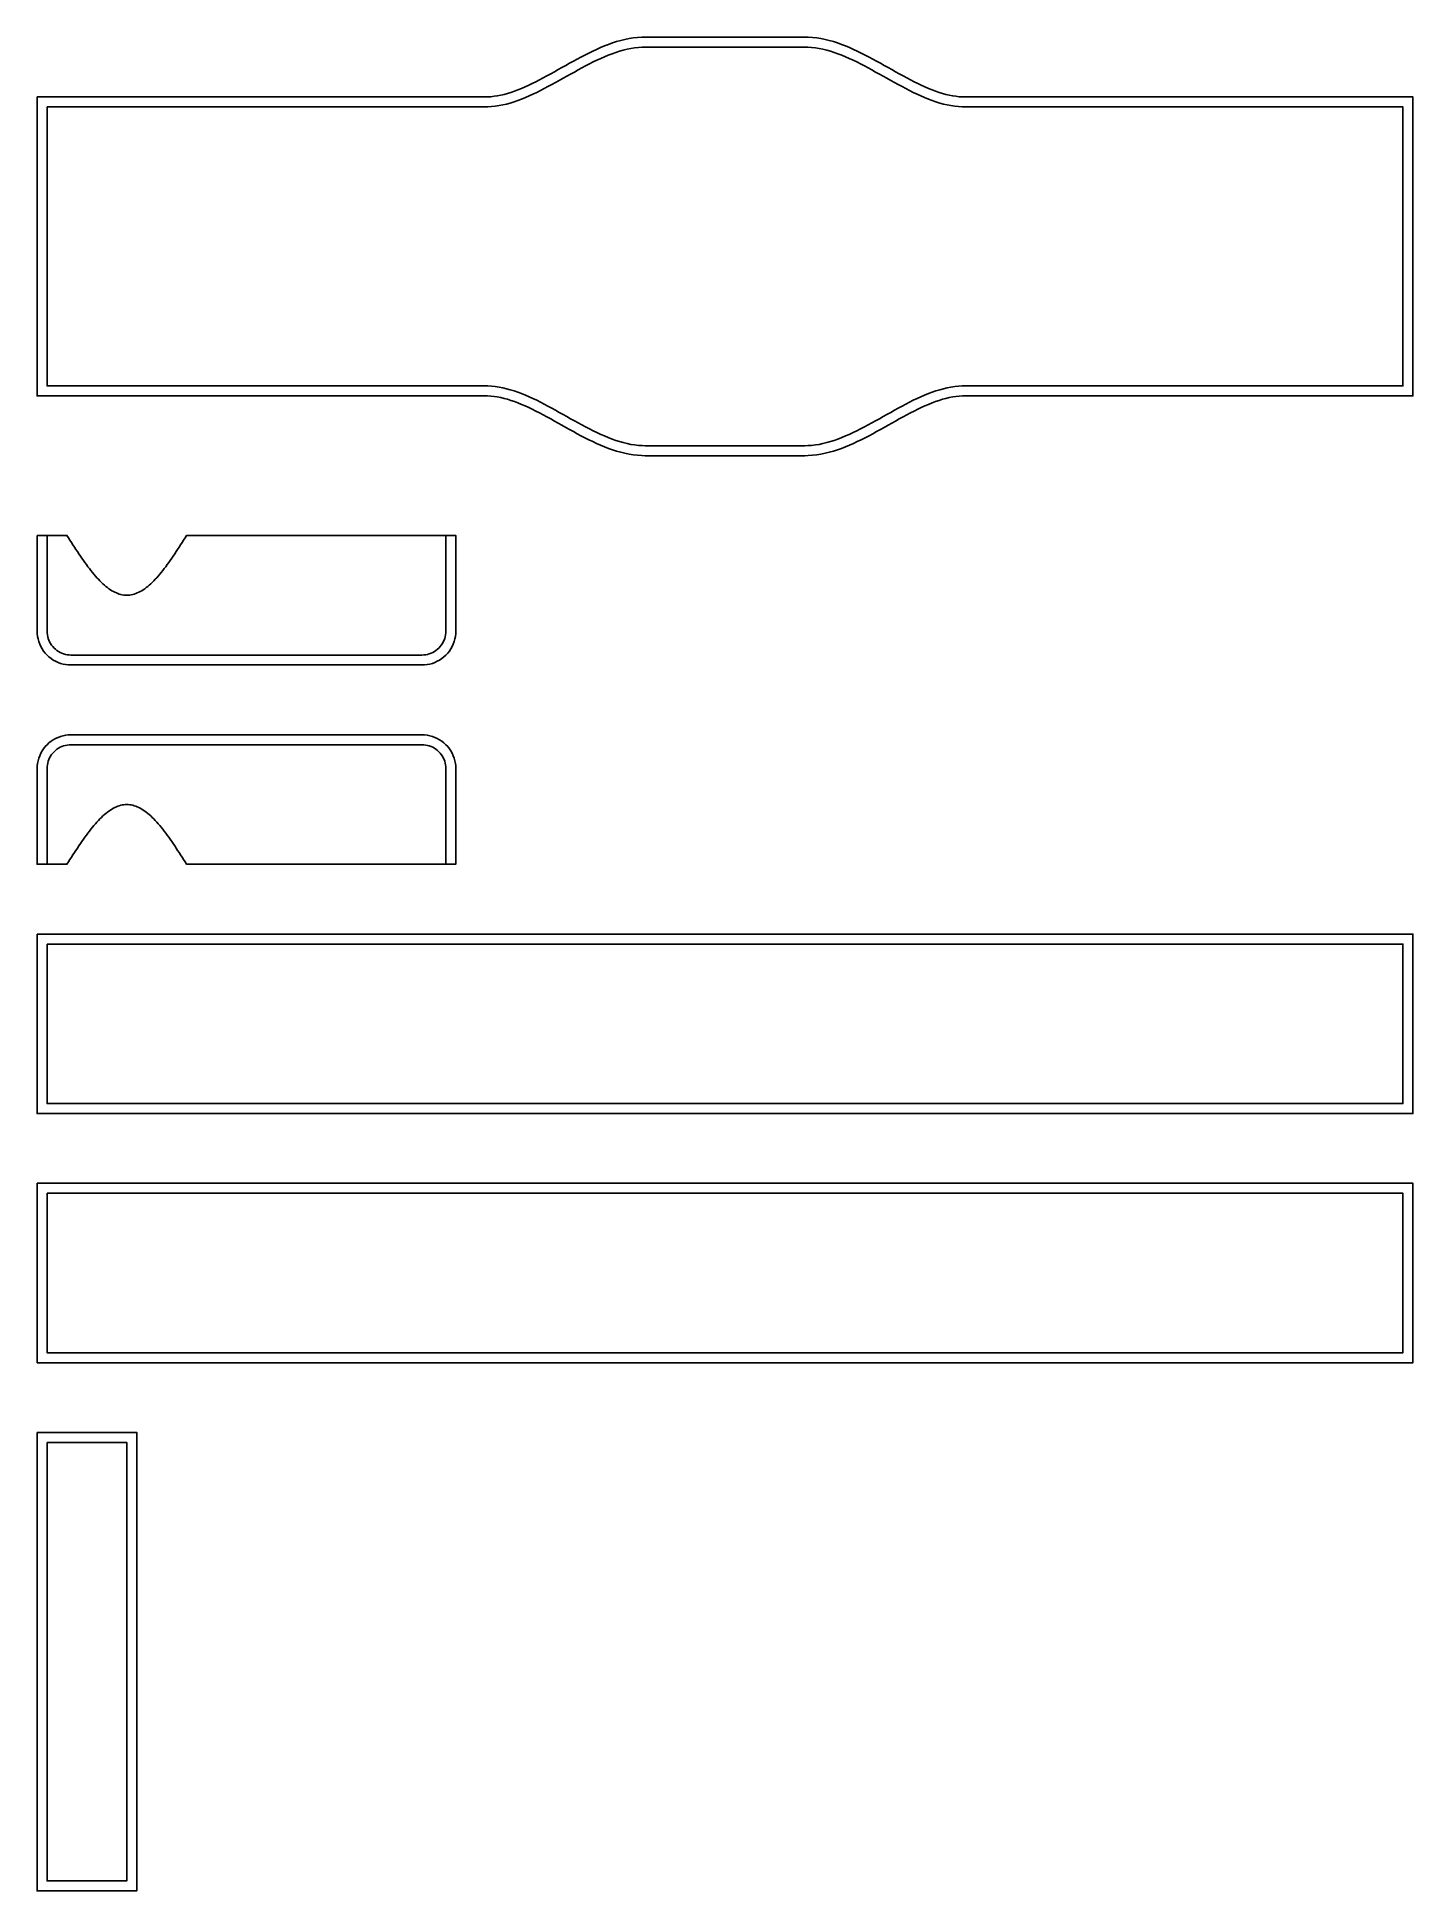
# Model space of a CAD drawing. Extents: x -0.2 to 34.2, y -46.2 to 0.2.
import ezdxf

# ---------------------------------------------------------------- set-up
doc = ezdxf.new("R2010")
doc.units = 0
doc.header["$MEASUREMENT"] = 0

msp = doc.modelspace()

# ---------------------------------------------------------------- linework, layer by layer
at = {"layer": '1_CUT'}
msp.add_lwpolyline([(-0.25, -1.25), (0.094, -1.25), (0.189, -1.25), (0.283, -1.25), (0.378, -1.25), (0.472, -1.25), (0.567, -1.25), (0.661, -1.25), (0.756, -1.25), (0.85, -1.25), (0.944, -1.25), (1.039, -1.25), (1.133, -1.25), (1.228, -1.25), (1.322, -1.25), (1.417, -1.25), (1.511, -1.25), (1.606, -1.25), (1.7, -1.25), (1.794, -1.25), (1.889, -1.25), (1.983, -1.25), (2.078, -1.25), (2.172, -1.25), (2.267, -1.25), (2.361, -1.25), (2.456, -1.25), (2.55, -1.25), (2.644, -1.25), (2.739, -1.25), (2.833, -1.25), (2.928, -1.25), (3.022, -1.25), (3.117, -1.25), (3.211, -1.25), (3.306, -1.25), (3.4, -1.25), (3.494, -1.25), (3.589, -1.25), (3.683, -1.25), (3.778, -1.25), (3.872, -1.25), (3.967, -1.25), (4.061, -1.25), (4.156, -1.25), (4.25, -1.25), (4.344, -1.25), (4.439, -1.25), (4.533, -1.25), (4.628, -1.25), (4.722, -1.25), (4.817, -1.25), (4.911, -1.25), (5.006, -1.25), (5.1, -1.25), (5.194, -1.25), (5.289, -1.25), (5.383, -1.25), (5.478, -1.25), (5.572, -1.25), (5.667, -1.25), (5.761, -1.25), (5.856, -1.25), (5.95, -1.25), (6.044, -1.25), (6.139, -1.25), (6.233, -1.25), (6.328, -1.25), (6.422, -1.25), (6.517, -1.25), (6.611, -1.25), (6.706, -1.25), (6.8, -1.25), (6.894, -1.25), (6.989, -1.25), (7.083, -1.25), (7.178, -1.25), (7.272, -1.25), (7.367, -1.25), (7.461, -1.25), (7.556, -1.25), (7.65, -1.25), (7.744, -1.25), (7.839, -1.25), (7.933, -1.25), (8.028, -1.25), (8.122, -1.25), (8.217, -1.25), (8.311, -1.25), (8.406, -1.25), (8.5, -1.25), (8.594, -1.25), (8.689, -1.25), (8.783, -1.25), (8.878, -1.25), (8.972, -1.25), (9.067, -1.25), (9.161, -1.25), (9.256, -1.25), (9.35, -1.25), (9.444, -1.25), (9.539, -1.25), (9.633, -1.25), (9.728, -1.25), (9.822, -1.25), (9.917, -1.25), (10.011, -1.25), (10.106, -1.25), (10.2, -1.25), (10.294, -1.25), (10.389, -1.25), (10.483, -1.25), (10.578, -1.25), (10.672, -1.25), (10.767, -1.25), (10.861, -1.25), (10.956, -1.25), (10.998, -1.25), (11.042, -1.249), (11.125, -1.245), (11.208, -1.236), (11.291, -1.224), (11.375, -1.208), (11.46, -1.188), (11.546, -1.164), (11.633, -1.137), (11.721, -1.107), (11.809, -1.074), (11.898, -1.037), (11.987, -0.999), (12.077, -0.957), (12.168, -0.914), (12.259, -0.869), (12.351, -0.821), (12.443, -0.772), (12.536, -0.722), (12.629, -0.671), (12.723, -0.619), (12.816, -0.566), (12.911, -0.513), (13.006, -0.46), (13.101, -0.407), (13.197, -0.354), (13.293, -0.302), (13.389, -0.25), (13.486, -0.2), (13.584, -0.151), (13.682, -0.103), (13.78, -0.058), (13.879, -0.014), (13.979, 0.027), (14.08, 0.066), (14.181, 0.102), (14.283, 0.135), (14.386, 0.164), (14.489, 0.19), (14.594, 0.211), (14.699, 0.229), (14.805, 0.241), (14.911, 0.248), (14.997, 0.25), (15.017, 0.25), (15.111, 0.25), (15.206, 0.25), (15.3, 0.25), (15.394, 0.25), (15.489, 0.25), (15.583, 0.25), (15.678, 0.25), (15.772, 0.25), (15.867, 0.25), (15.961, 0.25), (16.056, 0.25), (16.15, 0.25), (16.244, 0.25), (16.339, 0.25), (16.433, 0.25), (16.528, 0.25), (16.622, 0.25), (16.717, 0.25), (16.811, 0.25), (16.906, 0.25), (17, 0.25), (17.094, 0.25), (17.189, 0.25), (17.283, 0.25), (17.378, 0.25), (17.472, 0.25), (17.567, 0.25), (17.661, 0.25), (17.756, 0.25), (17.85, 0.25), (17.944, 0.25), (18.039, 0.25), (18.133, 0.25), (18.228, 0.25), (18.322, 0.25), (18.417, 0.25), (18.511, 0.25), (18.606, 0.25), (18.7, 0.25), (18.794, 0.25), (18.889, 0.25), (18.983, 0.25), (19.003, 0.25), (19.089, 0.248), (19.195, 0.241), (19.301, 0.229), (19.406, 0.211), (19.511, 0.19), (19.614, 0.164), (19.717, 0.135), (19.819, 0.102), (19.92, 0.066), (20.021, 0.027), (20.121, -0.014), (20.22, -0.058), (20.318, -0.103), (20.416, -0.151), (20.514, -0.2), (20.611, -0.25), (20.707, -0.302), (20.803, -0.354), (20.899, -0.407), (20.994, -0.46), (21.089, -0.513), (21.184, -0.566), (21.277, -0.619), (21.371, -0.671), (21.464, -0.722), (21.557, -0.772), (21.649, -0.821), (21.741, -0.869), (21.832, -0.914), (21.923, -0.957), (22.013, -0.999), (22.102, -1.037), (22.191, -1.074), (22.279, -1.107), (22.367, -1.137), (22.454, -1.164), (22.54, -1.188), (22.625, -1.208), (22.709, -1.224), (22.792, -1.236), (22.875, -1.245), (22.958, -1.249), (23.002, -1.25), (23.044, -1.25), (23.139, -1.25), (23.233, -1.25), (23.328, -1.25), (23.422, -1.25), (23.517, -1.25), (23.611, -1.25), (23.706, -1.25), (23.8, -1.25), (23.894, -1.25), (23.989, -1.25), (24.083, -1.25), (24.178, -1.25), (24.272, -1.25), (24.367, -1.25), (24.461, -1.25), (24.556, -1.25), (24.65, -1.25), (24.744, -1.25), (24.839, -1.25), (24.933, -1.25), (25.028, -1.25), (25.122, -1.25), (25.217, -1.25), (25.311, -1.25), (25.406, -1.25), (25.5, -1.25), (25.594, -1.25), (25.689, -1.25), (25.783, -1.25), (25.878, -1.25), (25.972, -1.25), (26.067, -1.25), (26.161, -1.25), (26.256, -1.25), (26.35, -1.25), (26.444, -1.25), (26.539, -1.25), (26.633, -1.25), (26.728, -1.25), (26.822, -1.25), (26.917, -1.25), (27.011, -1.25), (27.106, -1.25), (27.2, -1.25), (27.294, -1.25), (27.389, -1.25), (27.483, -1.25), (27.578, -1.25), (27.672, -1.25), (27.767, -1.25), (27.861, -1.25), (27.956, -1.25), (28.05, -1.25), (28.144, -1.25), (28.239, -1.25), (28.333, -1.25), (28.428, -1.25), (28.522, -1.25), (28.617, -1.25), (28.711, -1.25), (28.806, -1.25), (28.9, -1.25), (28.994, -1.25), (29.089, -1.25), (29.183, -1.25), (29.278, -1.25), (29.372, -1.25), (29.467, -1.25), (29.561, -1.25), (29.656, -1.25), (29.75, -1.25), (29.844, -1.25), (29.939, -1.25), (30.033, -1.25), (30.128, -1.25), (30.222, -1.25), (30.317, -1.25), (30.411, -1.25), (30.506, -1.25), (30.6, -1.25), (30.694, -1.25), (30.789, -1.25), (30.883, -1.25), (30.978, -1.25), (31.072, -1.25), (31.167, -1.25), (31.261, -1.25), (31.356, -1.25), (31.45, -1.25), (31.544, -1.25), (31.639, -1.25), (31.733, -1.25), (31.828, -1.25), (31.922, -1.25), (32.017, -1.25), (32.111, -1.25), (32.206, -1.25), (32.3, -1.25), (32.394, -1.25), (32.489, -1.25), (32.583, -1.25), (32.678, -1.25), (32.772, -1.25), (32.867, -1.25), (32.961, -1.25), (33.056, -1.25), (33.15, -1.25), (33.244, -1.25), (33.339, -1.25), (33.433, -1.25), (33.528, -1.25), (33.622, -1.25), (33.717, -1.25), (33.811, -1.25), (33.906, -1.25), (34.25, -1.25), (34.25, -8.75), (33.906, -8.75), (33.811, -8.75), (33.717, -8.75), (33.622, -8.75), (33.528, -8.75), (33.433, -8.75), (33.339, -8.75), (33.244, -8.75), (33.15, -8.75), (33.056, -8.75), (32.961, -8.75), (32.867, -8.75), (32.772, -8.75), (32.678, -8.75), (32.583, -8.75), (32.489, -8.75), (32.394, -8.75), (32.3, -8.75), (32.206, -8.75), (32.111, -8.75), (32.017, -8.75), (31.922, -8.75), (31.828, -8.75), (31.733, -8.75), (31.639, -8.75), (31.544, -8.75), (31.45, -8.75), (31.356, -8.75), (31.261, -8.75), (31.167, -8.75), (31.072, -8.75), (30.978, -8.75), (30.883, -8.75), (30.789, -8.75), (30.694, -8.75), (30.6, -8.75), (30.506, -8.75), (30.411, -8.75), (30.317, -8.75), (30.222, -8.75), (30.128, -8.75), (30.033, -8.75), (29.939, -8.75), (29.844, -8.75), (29.75, -8.75), (29.656, -8.75), (29.561, -8.75), (29.467, -8.75), (29.372, -8.75), (29.278, -8.75), (29.183, -8.75), (29.089, -8.75), (28.994, -8.75), (28.9, -8.75), (28.806, -8.75), (28.711, -8.75), (28.617, -8.75), (28.522, -8.75), (28.428, -8.75), (28.333, -8.75), (28.239, -8.75), (28.144, -8.75), (28.05, -8.75), (27.956, -8.75), (27.861, -8.75), (27.767, -8.75), (27.672, -8.75), (27.578, -8.75), (27.483, -8.75), (27.389, -8.75), (27.294, -8.75), (27.2, -8.75), (27.106, -8.75), (27.011, -8.75), (26.917, -8.75), (26.822, -8.75), (26.728, -8.75), (26.633, -8.75), (26.539, -8.75), (26.444, -8.75), (26.35, -8.75), (26.256, -8.75), (26.161, -8.75), (26.067, -8.75), (25.972, -8.75), (25.878, -8.75), (25.783, -8.75), (25.689, -8.75), (25.594, -8.75), (25.5, -8.75), (25.406, -8.75), (25.311, -8.75), (25.217, -8.75), (25.122, -8.75), (25.028, -8.75), (24.933, -8.75), (24.839, -8.75), (24.744, -8.75), (24.65, -8.75), (24.556, -8.75), (24.461, -8.75), (24.367, -8.75), (24.272, -8.75), (24.178, -8.75), (24.083, -8.75), (23.989, -8.75), (23.894, -8.75), (23.8, -8.75), (23.706, -8.75), (23.611, -8.75), (23.517, -8.75), (23.422, -8.75), (23.328, -8.75), (23.233, -8.75), (23.139, -8.75), (23.044, -8.75), (23.002, -8.75), (22.958, -8.751), (22.875, -8.755), (22.792, -8.764), (22.709, -8.776), (22.625, -8.792), (22.54, -8.812), (22.454, -8.836), (22.367, -8.863), (22.279, -8.893), (22.191, -8.926), (22.102, -8.963), (22.013, -9.001), (21.923, -9.043), (21.832, -9.086), (21.741, -9.131), (21.649, -9.179), (21.557, -9.228), (21.464, -9.278), (21.371, -9.329), (21.277, -9.381), (21.184, -9.434), (21.089, -9.487), (20.994, -9.54), (20.899, -9.593), (20.803, -9.646), (20.707, -9.698), (20.611, -9.75), (20.514, -9.8), (20.416, -9.849), (20.318, -9.897), (20.22, -9.942), (20.121, -9.986), (20.021, -10.027), (19.92, -10.066), (19.819, -10.102), (19.717, -10.135), (19.614, -10.164), (19.511, -10.19), (19.406, -10.211), (19.301, -10.229), (19.195, -10.241), (19.089, -10.248), (19.003, -10.25), (18.983, -10.25), (18.889, -10.25), (18.794, -10.25), (18.7, -10.25), (18.606, -10.25), (18.511, -10.25), (18.417, -10.25), (18.322, -10.25), (18.228, -10.25), (18.133, -10.25), (18.039, -10.25), (17.944, -10.25), (17.85, -10.25), (17.756, -10.25), (17.661, -10.25), (17.567, -10.25), (17.472, -10.25), (17.378, -10.25), (17.283, -10.25), (17.189, -10.25), (17.094, -10.25), (17, -10.25), (16.906, -10.25), (16.811, -10.25), (16.717, -10.25), (16.622, -10.25), (16.528, -10.25), (16.433, -10.25), (16.339, -10.25), (16.244, -10.25), (16.15, -10.25), (16.056, -10.25), (15.961, -10.25), (15.867, -10.25), (15.772, -10.25), (15.678, -10.25), (15.583, -10.25), (15.489, -10.25), (15.394, -10.25), (15.3, -10.25), (15.206, -10.25), (15.111, -10.25), (15.017, -10.25), (14.997, -10.25), (14.911, -10.248), (14.805, -10.241), (14.699, -10.229), (14.594, -10.211), (14.489, -10.19), (14.386, -10.164), (14.283, -10.135), (14.181, -10.102), (14.08, -10.066), (13.979, -10.027), (13.879, -9.986), (13.78, -9.942), (13.682, -9.897), (13.584, -9.849), (13.486, -9.8), (13.389, -9.75), (13.293, -9.698), (13.197, -9.646), (13.101, -9.593), (13.006, -9.54), (12.911, -9.487), (12.816, -9.434), (12.723, -9.381), (12.629, -9.329), (12.536, -9.278), (12.443, -9.228), (12.351, -9.179), (12.259, -9.131), (12.168, -9.086), (12.077, -9.043), (11.987, -9.001), (11.898, -8.963), (11.809, -8.926), (11.721, -8.893), (11.633, -8.863), (11.546, -8.836), (11.46, -8.812), (11.375, -8.792), (11.291, -8.776), (11.208, -8.764), (11.125, -8.755), (11.042, -8.751), (10.998, -8.75), (10.956, -8.75), (10.861, -8.75), (10.767, -8.75), (10.672, -8.75), (10.578, -8.75), (10.483, -8.75), (10.389, -8.75), (10.294, -8.75), (10.2, -8.75), (10.106, -8.75), (10.011, -8.75), (9.917, -8.75), (9.822, -8.75), (9.728, -8.75), (9.633, -8.75), (9.539, -8.75), (9.444, -8.75), (9.35, -8.75), (9.256, -8.75), (9.161, -8.75), (9.067, -8.75), (8.972, -8.75), (8.878, -8.75), (8.783, -8.75), (8.689, -8.75), (8.594, -8.75), (8.5, -8.75), (8.406, -8.75), (8.311, -8.75), (8.217, -8.75), (8.122, -8.75), (8.028, -8.75), (7.933, -8.75), (7.839, -8.75), (7.744, -8.75), (7.65, -8.75), (7.556, -8.75), (7.461, -8.75), (7.367, -8.75), (7.272, -8.75), (7.178, -8.75), (7.083, -8.75), (6.989, -8.75), (6.894, -8.75), (6.8, -8.75), (6.706, -8.75), (6.611, -8.75), (6.517, -8.75), (6.422, -8.75), (6.328, -8.75), (6.233, -8.75), (6.139, -8.75), (6.044, -8.75), (5.95, -8.75), (5.856, -8.75), (5.761, -8.75), (5.667, -8.75), (5.572, -8.75), (5.478, -8.75), (5.383, -8.75), (5.289, -8.75), (5.194, -8.75), (5.1, -8.75), (5.006, -8.75), (4.911, -8.75), (4.817, -8.75), (4.722, -8.75), (4.628, -8.75), (4.533, -8.75), (4.439, -8.75), (4.344, -8.75), (4.25, -8.75), (4.156, -8.75), (4.061, -8.75), (3.967, -8.75), (3.872, -8.75), (3.778, -8.75), (3.683, -8.75), (3.589, -8.75), (3.494, -8.75), (3.4, -8.75), (3.306, -8.75), (3.211, -8.75), (3.117, -8.75), (3.022, -8.75), (2.928, -8.75), (2.833, -8.75), (2.739, -8.75), (2.644, -8.75), (2.55, -8.75), (2.456, -8.75), (2.361, -8.75), (2.267, -8.75), (2.172, -8.75), (2.078, -8.75), (1.983, -8.75), (1.889, -8.75), (1.794, -8.75), (1.7, -8.75), (1.606, -8.75), (1.511, -8.75), (1.417, -8.75), (1.322, -8.75), (1.228, -8.75), (1.133, -8.75), (1.039, -8.75), (0.944, -8.75), (0.85, -8.75), (0.756, -8.75), (0.661, -8.75), (0.567, -8.75), (0.472, -8.75), (0.378, -8.75), (0.283, -8.75), (0.189, -8.75), (0.094, -8.75), (-0.25, -8.75)], close=True, dxfattribs=at)
at = {"layer": '1_SEAM'}
msp.add_lwpolyline([(0, -1.5), (0.094, -1.5), (0.189, -1.5), (0.283, -1.5), (0.378, -1.5), (0.472, -1.5), (0.567, -1.5), (0.661, -1.5), (0.756, -1.5), (0.85, -1.5), (0.944, -1.5), (1.039, -1.5), (1.133, -1.5), (1.228, -1.5), (1.322, -1.5), (1.417, -1.5), (1.511, -1.5), (1.606, -1.5), (1.7, -1.5), (1.794, -1.5), (1.889, -1.5), (1.983, -1.5), (2.078, -1.5), (2.172, -1.5), (2.267, -1.5), (2.361, -1.5), (2.456, -1.5), (2.55, -1.5), (2.644, -1.5), (2.739, -1.5), (2.833, -1.5), (2.928, -1.5), (3.022, -1.5), (3.117, -1.5), (3.211, -1.5), (3.306, -1.5), (3.4, -1.5), (3.494, -1.5), (3.589, -1.5), (3.683, -1.5), (3.778, -1.5), (3.872, -1.5), (3.967, -1.5), (4.061, -1.5), (4.156, -1.5), (4.25, -1.5), (4.344, -1.5), (4.439, -1.5), (4.533, -1.5), (4.628, -1.5), (4.722, -1.5), (4.817, -1.5), (4.911, -1.5), (5.006, -1.5), (5.1, -1.5), (5.194, -1.5), (5.289, -1.5), (5.383, -1.5), (5.478, -1.5), (5.572, -1.5), (5.667, -1.5), (5.761, -1.5), (5.856, -1.5), (5.95, -1.5), (6.044, -1.5), (6.139, -1.5), (6.233, -1.5), (6.328, -1.5), (6.422, -1.5), (6.517, -1.5), (6.611, -1.5), (6.706, -1.5), (6.8, -1.5), (6.894, -1.5), (6.989, -1.5), (7.083, -1.5), (7.178, -1.5), (7.272, -1.5), (7.367, -1.5), (7.461, -1.5), (7.556, -1.5), (7.65, -1.5), (7.744, -1.5), (7.839, -1.5), (7.933, -1.5), (8.028, -1.5), (8.122, -1.5), (8.217, -1.5), (8.311, -1.5), (8.406, -1.5), (8.5, -1.5), (8.594, -1.5), (8.689, -1.5), (8.783, -1.5), (8.878, -1.5), (8.972, -1.5), (9.067, -1.5), (9.161, -1.5), (9.256, -1.5), (9.35, -1.5), (9.444, -1.5), (9.539, -1.5), (9.633, -1.5), (9.728, -1.5), (9.822, -1.5), (9.917, -1.5), (10.011, -1.5), (10.106, -1.5), (10.2, -1.5), (10.294, -1.5), (10.389, -1.5), (10.483, -1.5), (10.578, -1.5), (10.672, -1.5), (10.767, -1.5), (10.861, -1.5), (10.956, -1.5), (11, -1.5), (11.05, -1.499), (11.144, -1.494), (11.239, -1.485), (11.333, -1.47), (11.428, -1.452), (11.522, -1.43), (11.617, -1.404), (11.711, -1.375), (11.806, -1.342), (11.9, -1.306), (11.994, -1.268), (12.089, -1.227), (12.183, -1.184), (12.278, -1.139), (12.372, -1.092), (12.467, -1.043), (12.561, -0.993), (12.656, -0.942), (12.75, -0.89), (12.844, -0.837), (12.939, -0.784), (13.033, -0.731), (13.128, -0.678), (13.222, -0.626), (13.317, -0.573), (13.411, -0.522), (13.506, -0.472), (13.6, -0.423), (13.694, -0.375), (13.789, -0.329), (13.883, -0.285), (13.978, -0.244), (14.072, -0.205), (14.167, -0.168), (14.261, -0.135), (14.356, -0.104), (14.45, -0.077), (14.544, -0.054), (14.639, -0.034), (14.733, -0.019), (14.828, -0.008), (14.922, -0.002), (15, 0), (15.017, 0), (15.111, 0), (15.206, 0), (15.3, 0), (15.394, 0), (15.489, 0), (15.583, 0), (15.678, 0), (15.772, 0), (15.867, 0), (15.961, 0), (16.056, 0), (16.15, 0), (16.244, 0), (16.339, 0), (16.433, 0), (16.528, 0), (16.622, 0), (16.717, 0), (16.811, 0), (16.906, 0), (17, 0), (17.094, 0), (17.189, 0), (17.283, 0), (17.378, 0), (17.472, 0), (17.567, 0), (17.661, 0), (17.756, 0), (17.85, 0), (17.944, 0), (18.039, 0), (18.133, 0), (18.228, 0), (18.322, 0), (18.417, 0), (18.511, 0), (18.606, 0), (18.7, 0), (18.794, 0), (18.889, 0), (18.983, 0), (19, 0), (19.078, -0.002), (19.172, -0.008), (19.267, -0.019), (19.361, -0.034), (19.456, -0.054), (19.55, -0.077), (19.644, -0.104), (19.739, -0.135), (19.833, -0.168), (19.928, -0.205), (20.022, -0.244), (20.117, -0.285), (20.211, -0.329), (20.306, -0.375), (20.4, -0.423), (20.494, -0.472), (20.589, -0.522), (20.683, -0.573), (20.778, -0.626), (20.872, -0.678), (20.967, -0.731), (21.061, -0.784), (21.156, -0.837), (21.25, -0.89), (21.344, -0.942), (21.439, -0.993), (21.533, -1.043), (21.628, -1.092), (21.722, -1.139), (21.817, -1.184), (21.911, -1.227), (22.006, -1.268), (22.1, -1.306), (22.194, -1.342), (22.289, -1.375), (22.383, -1.404), (22.478, -1.43), (22.572, -1.452), (22.667, -1.47), (22.761, -1.485), (22.856, -1.494), (22.95, -1.499), (23, -1.5), (23.044, -1.5), (23.139, -1.5), (23.233, -1.5), (23.328, -1.5), (23.422, -1.5), (23.517, -1.5), (23.611, -1.5), (23.706, -1.5), (23.8, -1.5), (23.894, -1.5), (23.989, -1.5), (24.083, -1.5), (24.178, -1.5), (24.272, -1.5), (24.367, -1.5), (24.461, -1.5), (24.556, -1.5), (24.65, -1.5), (24.744, -1.5), (24.839, -1.5), (24.933, -1.5), (25.028, -1.5), (25.122, -1.5), (25.217, -1.5), (25.311, -1.5), (25.406, -1.5), (25.5, -1.5), (25.594, -1.5), (25.689, -1.5), (25.783, -1.5), (25.878, -1.5), (25.972, -1.5), (26.067, -1.5), (26.161, -1.5), (26.256, -1.5), (26.35, -1.5), (26.444, -1.5), (26.539, -1.5), (26.633, -1.5), (26.728, -1.5), (26.822, -1.5), (26.917, -1.5), (27.011, -1.5), (27.106, -1.5), (27.2, -1.5), (27.294, -1.5), (27.389, -1.5), (27.483, -1.5), (27.578, -1.5), (27.672, -1.5), (27.767, -1.5), (27.861, -1.5), (27.956, -1.5), (28.05, -1.5), (28.144, -1.5), (28.239, -1.5), (28.333, -1.5), (28.428, -1.5), (28.522, -1.5), (28.617, -1.5), (28.711, -1.5), (28.806, -1.5), (28.9, -1.5), (28.994, -1.5), (29.089, -1.5), (29.183, -1.5), (29.278, -1.5), (29.372, -1.5), (29.467, -1.5), (29.561, -1.5), (29.656, -1.5), (29.75, -1.5), (29.844, -1.5), (29.939, -1.5), (30.033, -1.5), (30.128, -1.5), (30.222, -1.5), (30.317, -1.5), (30.411, -1.5), (30.506, -1.5), (30.6, -1.5), (30.694, -1.5), (30.789, -1.5), (30.883, -1.5), (30.978, -1.5), (31.072, -1.5), (31.167, -1.5), (31.261, -1.5), (31.356, -1.5), (31.45, -1.5), (31.544, -1.5), (31.639, -1.5), (31.733, -1.5), (31.828, -1.5), (31.922, -1.5), (32.017, -1.5), (32.111, -1.5), (32.206, -1.5), (32.3, -1.5), (32.394, -1.5), (32.489, -1.5), (32.583, -1.5), (32.678, -1.5), (32.772, -1.5), (32.867, -1.5), (32.961, -1.5), (33.056, -1.5), (33.15, -1.5), (33.244, -1.5), (33.339, -1.5), (33.433, -1.5), (33.528, -1.5), (33.622, -1.5), (33.717, -1.5), (33.811, -1.5), (33.906, -1.5), (34, -1.5), (34, -8.5), (33.906, -8.5), (33.811, -8.5), (33.717, -8.5), (33.622, -8.5), (33.528, -8.5), (33.433, -8.5), (33.339, -8.5), (33.244, -8.5), (33.15, -8.5), (33.056, -8.5), (32.961, -8.5), (32.867, -8.5), (32.772, -8.5), (32.678, -8.5), (32.583, -8.5), (32.489, -8.5), (32.394, -8.5), (32.3, -8.5), (32.206, -8.5), (32.111, -8.5), (32.017, -8.5), (31.922, -8.5), (31.828, -8.5), (31.733, -8.5), (31.639, -8.5), (31.544, -8.5), (31.45, -8.5), (31.356, -8.5), (31.261, -8.5), (31.167, -8.5), (31.072, -8.5), (30.978, -8.5), (30.883, -8.5), (30.789, -8.5), (30.694, -8.5), (30.6, -8.5), (30.506, -8.5), (30.411, -8.5), (30.317, -8.5), (30.222, -8.5), (30.128, -8.5), (30.033, -8.5), (29.939, -8.5), (29.844, -8.5), (29.75, -8.5), (29.656, -8.5), (29.561, -8.5), (29.467, -8.5), (29.372, -8.5), (29.278, -8.5), (29.183, -8.5), (29.089, -8.5), (28.994, -8.5), (28.9, -8.5), (28.806, -8.5), (28.711, -8.5), (28.617, -8.5), (28.522, -8.5), (28.428, -8.5), (28.333, -8.5), (28.239, -8.5), (28.144, -8.5), (28.05, -8.5), (27.956, -8.5), (27.861, -8.5), (27.767, -8.5), (27.672, -8.5), (27.578, -8.5), (27.483, -8.5), (27.389, -8.5), (27.294, -8.5), (27.2, -8.5), (27.106, -8.5), (27.011, -8.5), (26.917, -8.5), (26.822, -8.5), (26.728, -8.5), (26.633, -8.5), (26.539, -8.5), (26.444, -8.5), (26.35, -8.5), (26.256, -8.5), (26.161, -8.5), (26.067, -8.5), (25.972, -8.5), (25.878, -8.5), (25.783, -8.5), (25.689, -8.5), (25.594, -8.5), (25.5, -8.5), (25.406, -8.5), (25.311, -8.5), (25.217, -8.5), (25.122, -8.5), (25.028, -8.5), (24.933, -8.5), (24.839, -8.5), (24.744, -8.5), (24.65, -8.5), (24.556, -8.5), (24.461, -8.5), (24.367, -8.5), (24.272, -8.5), (24.178, -8.5), (24.083, -8.5), (23.989, -8.5), (23.894, -8.5), (23.8, -8.5), (23.706, -8.5), (23.611, -8.5), (23.517, -8.5), (23.422, -8.5), (23.328, -8.5), (23.233, -8.5), (23.139, -8.5), (23.044, -8.5), (23, -8.5), (22.95, -8.501), (22.856, -8.506), (22.761, -8.515), (22.667, -8.53), (22.572, -8.548), (22.478, -8.57), (22.383, -8.596), (22.289, -8.625), (22.194, -8.658), (22.1, -8.694), (22.006, -8.732), (21.911, -8.773), (21.817, -8.816), (21.722, -8.861), (21.628, -8.908), (21.533, -8.957), (21.439, -9.007), (21.344, -9.058), (21.25, -9.11), (21.156, -9.163), (21.061, -9.216), (20.967, -9.269), (20.872, -9.322), (20.778, -9.374), (20.683, -9.427), (20.589, -9.478), (20.494, -9.528), (20.4, -9.577), (20.306, -9.625), (20.211, -9.671), (20.117, -9.715), (20.022, -9.756), (19.928, -9.795), (19.833, -9.832), (19.739, -9.865), (19.644, -9.896), (19.55, -9.923), (19.456, -9.946), (19.361, -9.966), (19.267, -9.981), (19.172, -9.992), (19.078, -9.998), (19, -10), (18.983, -10), (18.889, -10), (18.794, -10), (18.7, -10), (18.606, -10), (18.511, -10), (18.417, -10), (18.322, -10), (18.228, -10), (18.133, -10), (18.039, -10), (17.944, -10), (17.85, -10), (17.756, -10), (17.661, -10), (17.567, -10), (17.472, -10), (17.378, -10), (17.283, -10), (17.189, -10), (17.094, -10), (17, -10), (16.906, -10), (16.811, -10), (16.717, -10), (16.622, -10), (16.528, -10), (16.433, -10), (16.339, -10), (16.244, -10), (16.15, -10), (16.056, -10), (15.961, -10), (15.867, -10), (15.772, -10), (15.678, -10), (15.583, -10), (15.489, -10), (15.394, -10), (15.3, -10), (15.206, -10), (15.111, -10), (15.017, -10), (15, -10), (14.922, -9.998), (14.828, -9.992), (14.733, -9.981), (14.639, -9.966), (14.544, -9.946), (14.45, -9.923), (14.356, -9.896), (14.261, -9.865), (14.167, -9.832), (14.072, -9.795), (13.978, -9.756), (13.883, -9.715), (13.789, -9.671), (13.694, -9.625), (13.6, -9.577), (13.506, -9.528), (13.411, -9.478), (13.317, -9.427), (13.222, -9.374), (13.128, -9.322), (13.033, -9.269), (12.939, -9.216), (12.844, -9.163), (12.75, -9.11), (12.656, -9.058), (12.561, -9.007), (12.467, -8.957), (12.372, -8.908), (12.278, -8.861), (12.183, -8.816), (12.089, -8.773), (11.994, -8.732), (11.9, -8.694), (11.806, -8.658), (11.711, -8.625), (11.617, -8.596), (11.522, -8.57), (11.428, -8.548), (11.333, -8.53), (11.239, -8.515), (11.144, -8.506), (11.05, -8.501), (11, -8.5), (10.956, -8.5), (10.861, -8.5), (10.767, -8.5), (10.672, -8.5), (10.578, -8.5), (10.483, -8.5), (10.389, -8.5), (10.294, -8.5), (10.2, -8.5), (10.106, -8.5), (10.011, -8.5), (9.917, -8.5), (9.822, -8.5), (9.728, -8.5), (9.633, -8.5), (9.539, -8.5), (9.444, -8.5), (9.35, -8.5), (9.256, -8.5), (9.161, -8.5), (9.067, -8.5), (8.972, -8.5), (8.878, -8.5), (8.783, -8.5), (8.689, -8.5), (8.594, -8.5), (8.5, -8.5), (8.406, -8.5), (8.311, -8.5), (8.217, -8.5), (8.122, -8.5), (8.028, -8.5), (7.933, -8.5), (7.839, -8.5), (7.744, -8.5), (7.65, -8.5), (7.556, -8.5), (7.461, -8.5), (7.367, -8.5), (7.272, -8.5), (7.178, -8.5), (7.083, -8.5), (6.989, -8.5), (6.894, -8.5), (6.8, -8.5), (6.706, -8.5), (6.611, -8.5), (6.517, -8.5), (6.422, -8.5), (6.328, -8.5), (6.233, -8.5), (6.139, -8.5), (6.044, -8.5), (5.95, -8.5), (5.856, -8.5), (5.761, -8.5), (5.667, -8.5), (5.572, -8.5), (5.478, -8.5), (5.383, -8.5), (5.289, -8.5), (5.194, -8.5), (5.1, -8.5), (5.006, -8.5), (4.911, -8.5), (4.817, -8.5), (4.722, -8.5), (4.628, -8.5), (4.533, -8.5), (4.439, -8.5), (4.344, -8.5), (4.25, -8.5), (4.156, -8.5), (4.061, -8.5), (3.967, -8.5), (3.872, -8.5), (3.778, -8.5), (3.683, -8.5), (3.589, -8.5), (3.494, -8.5), (3.4, -8.5), (3.306, -8.5), (3.211, -8.5), (3.117, -8.5), (3.022, -8.5), (2.928, -8.5), (2.833, -8.5), (2.739, -8.5), (2.644, -8.5), (2.55, -8.5), (2.456, -8.5), (2.361, -8.5), (2.267, -8.5), (2.172, -8.5), (2.078, -8.5), (1.983, -8.5), (1.889, -8.5), (1.794, -8.5), (1.7, -8.5), (1.606, -8.5), (1.511, -8.5), (1.417, -8.5), (1.322, -8.5), (1.228, -8.5), (1.133, -8.5), (1.039, -8.5), (0.944, -8.5), (0.85, -8.5), (0.756, -8.5), (0.661, -8.5), (0.567, -8.5), (0.472, -8.5), (0.378, -8.5), (0.283, -8.5), (0.189, -8.5), (0.094, -8.5), (0, -8.5)], close=True, dxfattribs=at)
at = {"layer": '2a_CUT'}
msp.add_lwpolyline([(-0.25, -12.25), (0.5, -12.25), (0.537, -12.309), (0.575, -12.368), (0.613, -12.426), (0.65, -12.485), (0.688, -12.543), (0.725, -12.6), (0.762, -12.657), (0.8, -12.714), (0.838, -12.769), (0.875, -12.824), (0.912, -12.878), (0.95, -12.931), (0.988, -12.983), (1.025, -13.034), (1.062, -13.083), (1.1, -13.132), (1.137, -13.179), (1.175, -13.224), (1.212, -13.268), (1.25, -13.311), (1.288, -13.351), (1.325, -13.391), (1.363, -13.428), (1.4, -13.464), (1.438, -13.497), (1.475, -13.529), (1.512, -13.559), (1.55, -13.587), (1.587, -13.612), (1.625, -13.636), (1.663, -13.657), (1.7, -13.677), (1.738, -13.694), (1.775, -13.709), (1.812, -13.721), (1.85, -13.732), (1.887, -13.74), (1.925, -13.745), (1.962, -13.749), (2, -13.75), (2.038, -13.749), (2.075, -13.745), (2.112, -13.74), (2.15, -13.732), (2.188, -13.721), (2.225, -13.709), (2.263, -13.694), (2.3, -13.677), (2.337, -13.657), (2.375, -13.636), (2.413, -13.612), (2.45, -13.587), (2.487, -13.559), (2.525, -13.529), (2.562, -13.497), (2.6, -13.464), (2.638, -13.428), (2.675, -13.391), (2.712, -13.351), (2.75, -13.311), (2.788, -13.268), (2.825, -13.224), (2.862, -13.179), (2.9, -13.132), (2.938, -13.083), (2.975, -13.034), (3.013, -12.983), (3.05, -12.931), (3.087, -12.878), (3.125, -12.824), (3.163, -12.769), (3.2, -12.714), (3.237, -12.657), (3.275, -12.6), (3.312, -12.543), (3.35, -12.485), (3.388, -12.426), (3.425, -12.368), (3.462, -12.309), (3.5, -12.25), (10.25, -12.25), (10.25, -14.655), (10.248, -14.717), (10.24, -14.783), (10.227, -14.848), (10.209, -14.913), (10.185, -14.975), (10.158, -15.036), (10.125, -15.094), (10.088, -15.15), (10.046, -15.202), (10.001, -15.251), (9.952, -15.296), (9.9, -15.338), (9.844, -15.375), (9.786, -15.408), (9.725, -15.435), (9.663, -15.459), (9.598, -15.477), (9.533, -15.49), (9.467, -15.498), (9.405, -15.5), (0.595, -15.5), (0.533, -15.498), (0.467, -15.49), (0.402, -15.477), (0.337, -15.459), (0.275, -15.435), (0.214, -15.408), (0.156, -15.375), (0.1, -15.338), (0.048, -15.296), (-0.001, -15.251), (-0.046, -15.202), (-0.088, -15.15), (-0.125, -15.094), (-0.158, -15.036), (-0.185, -14.975), (-0.209, -14.913), (-0.227, -14.848), (-0.24, -14.783), (-0.248, -14.717), (-0.25, -14.655)], close=True, dxfattribs=at)
at = {"layer": '2a_SEAM'}
msp.add_lwpolyline([(0, -12.25), (0.5, -12.25), (0.537, -12.309), (0.575, -12.368), (0.613, -12.426), (0.65, -12.485), (0.688, -12.543), (0.725, -12.6), (0.762, -12.657), (0.8, -12.714), (0.838, -12.769), (0.875, -12.824), (0.912, -12.878), (0.95, -12.931), (0.988, -12.983), (1.025, -13.034), (1.062, -13.083), (1.1, -13.132), (1.137, -13.179), (1.175, -13.224), (1.212, -13.268), (1.25, -13.311), (1.288, -13.351), (1.325, -13.391), (1.363, -13.428), (1.4, -13.464), (1.438, -13.497), (1.475, -13.529), (1.512, -13.559), (1.55, -13.587), (1.587, -13.612), (1.625, -13.636), (1.663, -13.657), (1.7, -13.677), (1.738, -13.694), (1.775, -13.709), (1.812, -13.721), (1.85, -13.732), (1.887, -13.74), (1.925, -13.745), (1.962, -13.749), (2, -13.75), (2.038, -13.749), (2.075, -13.745), (2.112, -13.74), (2.15, -13.732), (2.188, -13.721), (2.225, -13.709), (2.263, -13.694), (2.3, -13.677), (2.337, -13.657), (2.375, -13.636), (2.413, -13.612), (2.45, -13.587), (2.487, -13.559), (2.525, -13.529), (2.562, -13.497), (2.6, -13.464), (2.638, -13.428), (2.675, -13.391), (2.712, -13.351), (2.75, -13.311), (2.788, -13.268), (2.825, -13.224), (2.862, -13.179), (2.9, -13.132), (2.938, -13.083), (2.975, -13.034), (3.013, -12.983), (3.05, -12.931), (3.087, -12.878), (3.125, -12.824), (3.163, -12.769), (3.2, -12.714), (3.237, -12.657), (3.275, -12.6), (3.312, -12.543), (3.35, -12.485), (3.388, -12.426), (3.425, -12.368), (3.462, -12.309), (3.5, -12.25), (10, -12.25), (10, -14.65), (9.998, -14.697), (9.993, -14.744), (9.983, -14.79), (9.971, -14.835), (9.954, -14.88), (9.935, -14.922), (9.912, -14.963), (9.885, -15.003), (9.856, -15.04), (9.824, -15.074), (9.79, -15.106), (9.753, -15.135), (9.713, -15.162), (9.672, -15.185), (9.63, -15.204), (9.585, -15.221), (9.54, -15.233), (9.494, -15.243), (9.447, -15.248), (9.4, -15.25), (0.6, -15.25), (0.553, -15.248), (0.506, -15.243), (0.46, -15.233), (0.415, -15.221), (0.37, -15.204), (0.328, -15.185), (0.287, -15.162), (0.247, -15.135), (0.21, -15.106), (0.176, -15.074), (0.144, -15.04), (0.115, -15.003), (0.088, -14.963), (0.065, -14.922), (0.046, -14.88), (0.029, -14.835), (0.017, -14.79), (0.007, -14.744), (0.002, -14.697), (0, -14.65)], close=True, dxfattribs=at)
at = {"layer": '2b_CUT'}
msp.add_lwpolyline([(-0.25, -18.095), (-0.248, -18.033), (-0.24, -17.967), (-0.227, -17.902), (-0.209, -17.837), (-0.185, -17.775), (-0.158, -17.714), (-0.125, -17.656), (-0.088, -17.6), (-0.046, -17.548), (-0.001, -17.499), (0.048, -17.454), (0.1, -17.412), (0.156, -17.375), (0.214, -17.342), (0.275, -17.315), (0.337, -17.291), (0.402, -17.273), (0.467, -17.26), (0.533, -17.252), (0.595, -17.25), (9.405, -17.25), (9.467, -17.252), (9.533, -17.26), (9.598, -17.273), (9.663, -17.291), (9.725, -17.315), (9.786, -17.342), (9.844, -17.375), (9.9, -17.412), (9.952, -17.454), (10.001, -17.499), (10.046, -17.548), (10.088, -17.6), (10.125, -17.656), (10.158, -17.714), (10.185, -17.775), (10.209, -17.837), (10.227, -17.902), (10.24, -17.967), (10.248, -18.033), (10.25, -18.095), (10.25, -20.5), (3.5, -20.5), (3.462, -20.441), (3.425, -20.382), (3.388, -20.324), (3.35, -20.265), (3.312, -20.207), (3.275, -20.15), (3.237, -20.093), (3.2, -20.036), (3.163, -19.981), (3.125, -19.926), (3.087, -19.872), (3.05, -19.819), (3.013, -19.767), (2.975, -19.716), (2.938, -19.667), (2.9, -19.618), (2.862, -19.571), (2.825, -19.526), (2.788, -19.482), (2.75, -19.439), (2.712, -19.399), (2.675, -19.359), (2.638, -19.322), (2.6, -19.286), (2.562, -19.253), (2.525, -19.221), (2.487, -19.191), (2.45, -19.163), (2.413, -19.138), (2.375, -19.114), (2.337, -19.093), (2.3, -19.073), (2.263, -19.056), (2.225, -19.041), (2.188, -19.029), (2.15, -19.018), (2.112, -19.01), (2.075, -19.005), (2.038, -19.001), (2, -19), (1.962, -19.001), (1.925, -19.005), (1.887, -19.01), (1.85, -19.018), (1.812, -19.029), (1.775, -19.041), (1.738, -19.056), (1.7, -19.073), (1.663, -19.093), (1.625, -19.114), (1.587, -19.138), (1.55, -19.163), (1.512, -19.191), (1.475, -19.221), (1.438, -19.253), (1.4, -19.286), (1.363, -19.322), (1.325, -19.359), (1.288, -19.399), (1.25, -19.439), (1.212, -19.482), (1.175, -19.526), (1.137, -19.571), (1.1, -19.618), (1.062, -19.667), (1.025, -19.716), (0.988, -19.767), (0.95, -19.819), (0.912, -19.872), (0.875, -19.926), (0.838, -19.981), (0.8, -20.036), (0.762, -20.093), (0.725, -20.15), (0.688, -20.207), (0.65, -20.265), (0.613, -20.324), (0.575, -20.382), (0.537, -20.441), (0.5, -20.5), (-0.25, -20.5)], close=True, dxfattribs=at)
at = {"layer": '2b_SEAM'}
msp.add_lwpolyline([(0, -18.1), (0.002, -18.053), (0.007, -18.006), (0.017, -17.96), (0.029, -17.915), (0.046, -17.87), (0.065, -17.828), (0.088, -17.787), (0.115, -17.747), (0.144, -17.71), (0.176, -17.676), (0.21, -17.644), (0.247, -17.615), (0.287, -17.588), (0.328, -17.565), (0.37, -17.546), (0.415, -17.529), (0.46, -17.517), (0.506, -17.507), (0.553, -17.502), (0.6, -17.5), (9.4, -17.5), (9.447, -17.502), (9.494, -17.507), (9.54, -17.517), (9.585, -17.529), (9.63, -17.546), (9.672, -17.565), (9.713, -17.588), (9.753, -17.615), (9.79, -17.644), (9.824, -17.676), (9.856, -17.71), (9.885, -17.747), (9.912, -17.787), (9.935, -17.828), (9.954, -17.87), (9.971, -17.915), (9.983, -17.96), (9.993, -18.006), (9.998, -18.053), (10, -18.1), (10, -20.5), (3.5, -20.5), (3.462, -20.441), (3.425, -20.382), (3.388, -20.324), (3.35, -20.265), (3.312, -20.207), (3.275, -20.15), (3.237, -20.093), (3.2, -20.036), (3.163, -19.981), (3.125, -19.926), (3.087, -19.872), (3.05, -19.819), (3.013, -19.767), (2.975, -19.716), (2.938, -19.667), (2.9, -19.618), (2.862, -19.571), (2.825, -19.526), (2.788, -19.482), (2.75, -19.439), (2.712, -19.399), (2.675, -19.359), (2.638, -19.322), (2.6, -19.286), (2.562, -19.253), (2.525, -19.221), (2.487, -19.191), (2.45, -19.163), (2.413, -19.138), (2.375, -19.114), (2.337, -19.093), (2.3, -19.073), (2.263, -19.056), (2.225, -19.041), (2.188, -19.029), (2.15, -19.018), (2.112, -19.01), (2.075, -19.005), (2.038, -19.001), (2, -19), (1.962, -19.001), (1.925, -19.005), (1.887, -19.01), (1.85, -19.018), (1.812, -19.029), (1.775, -19.041), (1.738, -19.056), (1.7, -19.073), (1.663, -19.093), (1.625, -19.114), (1.587, -19.138), (1.55, -19.163), (1.512, -19.191), (1.475, -19.221), (1.438, -19.253), (1.4, -19.286), (1.363, -19.322), (1.325, -19.359), (1.288, -19.399), (1.25, -19.439), (1.212, -19.482), (1.175, -19.526), (1.137, -19.571), (1.1, -19.618), (1.062, -19.667), (1.025, -19.716), (0.988, -19.767), (0.95, -19.819), (0.912, -19.872), (0.875, -19.926), (0.838, -19.981), (0.8, -20.036), (0.762, -20.093), (0.725, -20.15), (0.688, -20.207), (0.65, -20.265), (0.613, -20.324), (0.575, -20.382), (0.537, -20.441), (0.5, -20.5), (0, -20.5)], close=True, dxfattribs=at)
at = {"layer": '3-bottom_CUT'}
msp.add_lwpolyline([(-0.25, -28.5), (34.25, -28.5), (34.25, -33), (-0.25, -33)], close=True, dxfattribs=at)
at = {"layer": '3-bottom_SEAM'}
msp.add_lwpolyline([(0, -28.75), (34, -28.75), (34, -32.75), (0, -32.75)], close=True, dxfattribs=at)
at = {"layer": '3-top_CUT'}
msp.add_lwpolyline([(-0.25, -22.25), (34.25, -22.25), (34.25, -26.75), (-0.25, -26.75)], close=True, dxfattribs=at)
at = {"layer": '3-top_SEAM'}
msp.add_lwpolyline([(0, -22.5), (34, -22.5), (34, -26.5), (0, -26.5)], close=True, dxfattribs=at)
at = {"layer": '4_CUT'}
msp.add_lwpolyline([(-0.25, -34.75), (2.25, -34.75), (2.25, -46.25), (-0.25, -46.25)], close=True, dxfattribs=at)
at = {"layer": '4_SEAM'}
msp.add_lwpolyline([(0, -35), (2, -35), (2, -46), (0, -46)], close=True, dxfattribs=at)

doc.saveas('drawing.dxf')
